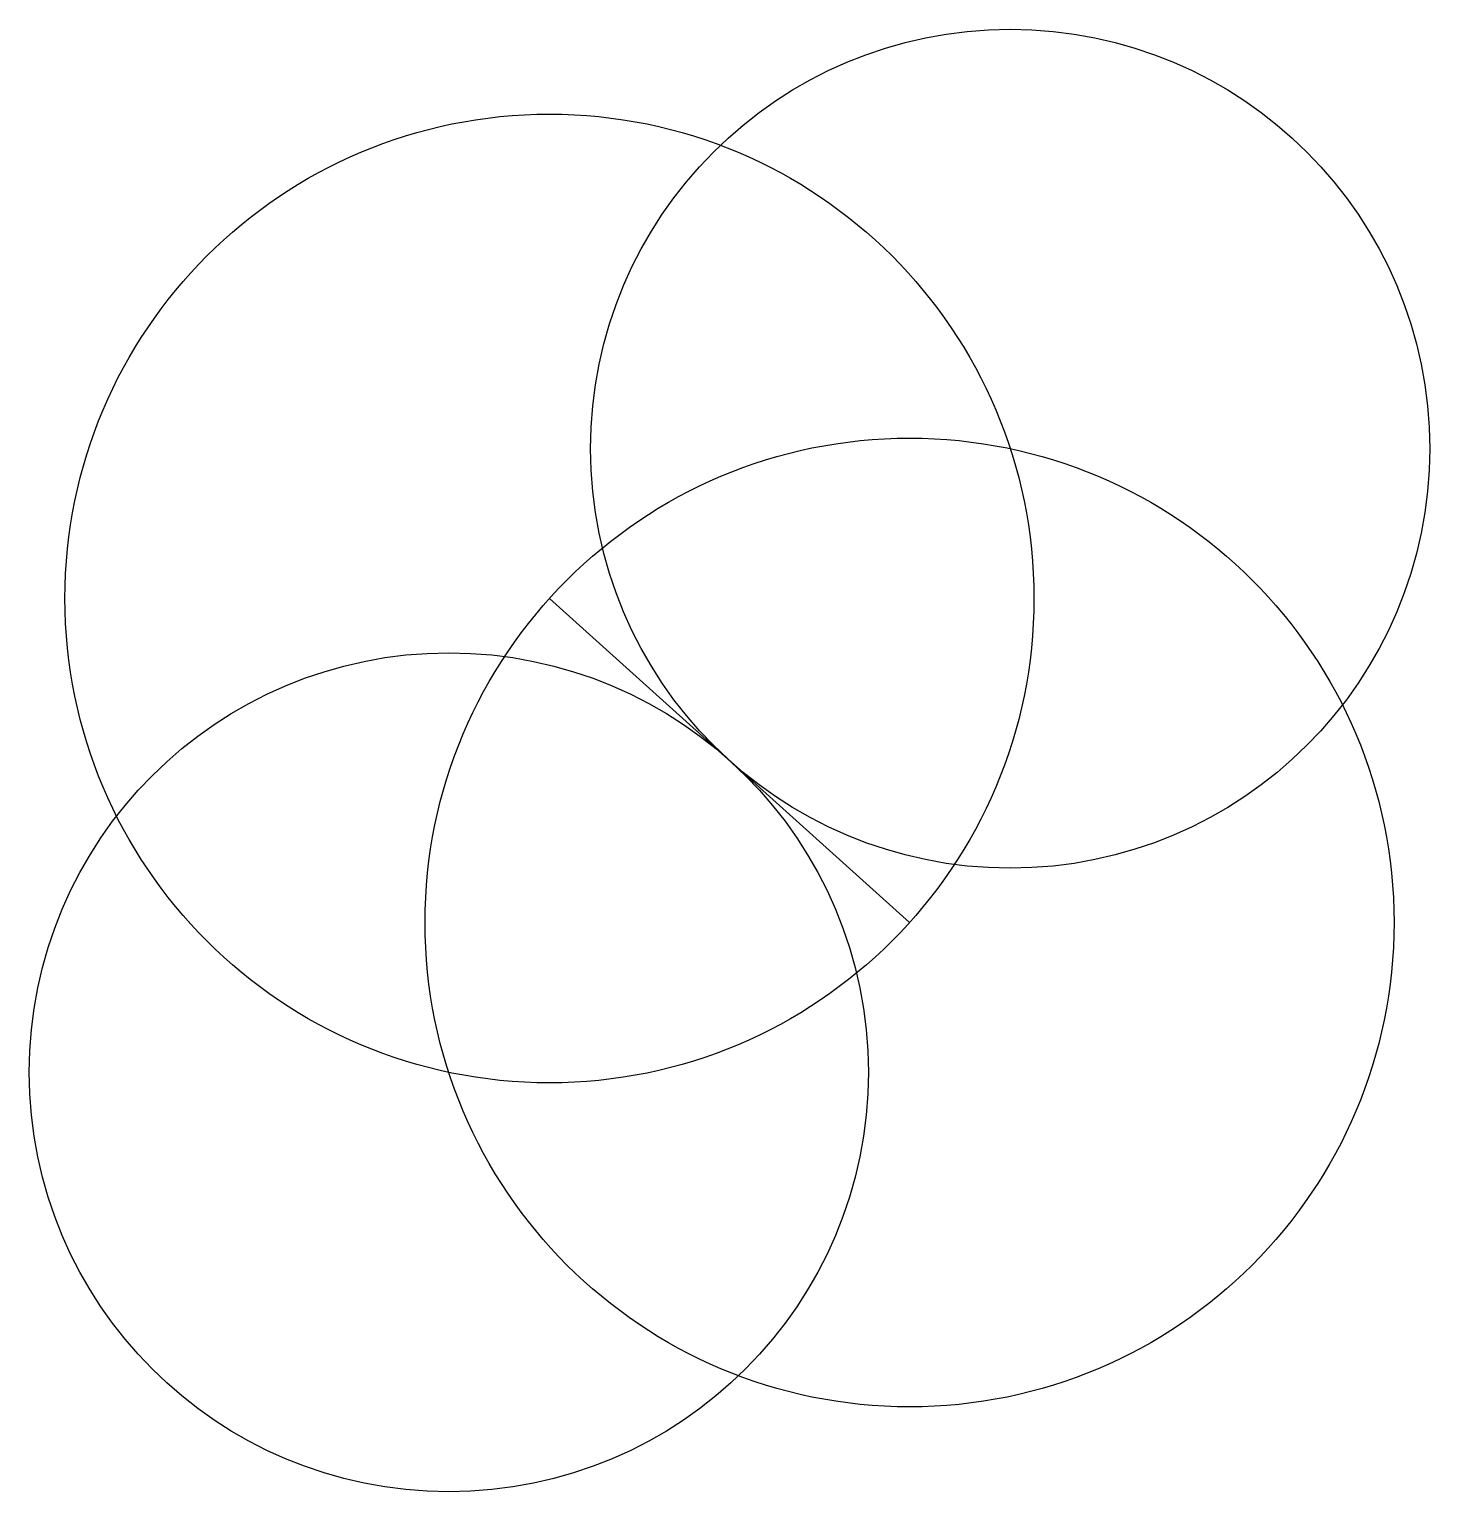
# Model space of a CAD drawing. Header units: millimetres. Extents: x 3.6 to 42.4, y -2.8 to 37.8.
import ezdxf

# ---------------------------------------------------------------- set-up
doc = ezdxf.new("R2010")
doc.units = ezdxf.units.MM
doc.layers.get('0').update_dxf_attribs({"lineweight": 25, "true_color": 0xffffff})

msp = doc.modelspace()

# ---------------------------------------------------------------- linework, layer by layer
msp.add_line((18, 22), (28, 13))
for centre, radius in [((30.794, 26.16), 11.651), ((18, 22), 13.454), ((28, 13), 13.454), ((15.206, 8.84), 11.651)]:
    msp.add_circle(centre, radius)

doc.saveas('drawing.dxf')
